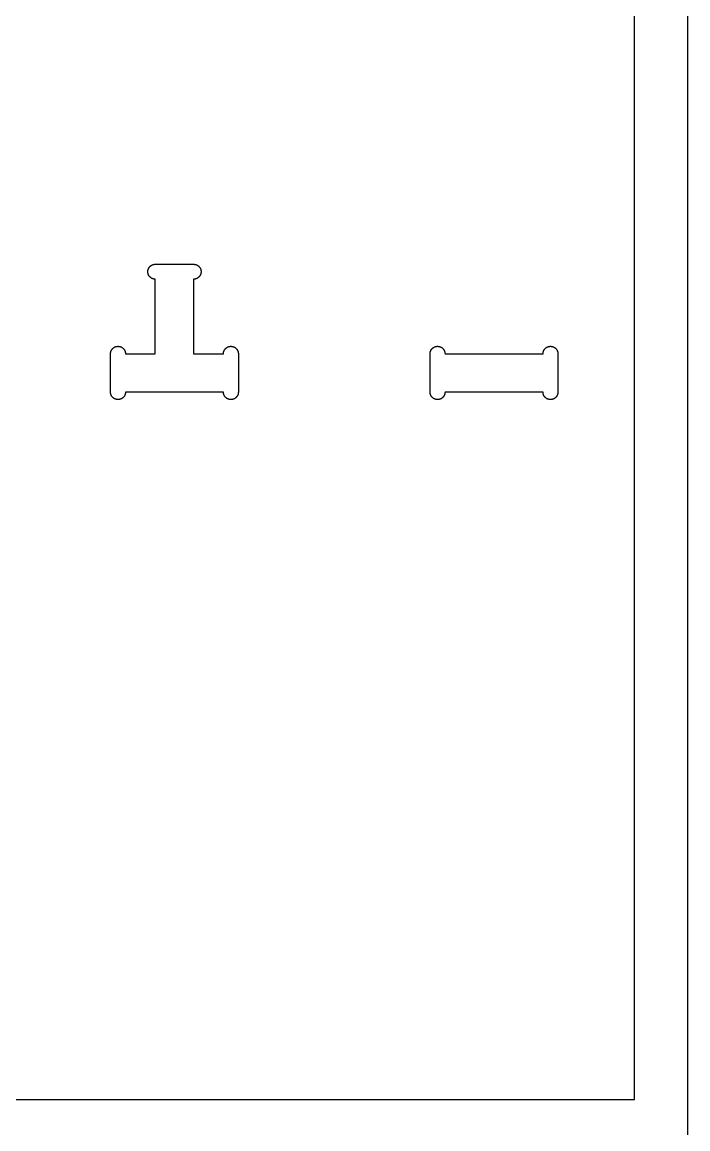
# Model space of a CAD drawing. Header units: millimetres. Extents: x 1594 to 2814, y -1671 to 729.
# Drawn here: x 2501 to 2814, y -310 to 210 of the extents above; entities that cross this region are included whole.
import ezdxf

# ---------------------------------------------------------------- set-up
doc = ezdxf.new("R2010")
doc.units = ezdxf.units.MM
doc.header["$MEASUREMENT"] = 0
for name, color, linetype, true_color in [('CutIn', 96, 'Continuous', 0x007f00), ('CutOut', 4, 'Continuous', 0x00ffff), ('frame', 18, 'Continuous', 0x000000)]:
    doc.layers.add(name, color=color, linetype=linetype, true_color=true_color)

msp = doc.modelspace()

# ---------------------------------------------------------------- linework, layer by layer
at = {"layer": 'CutIn'}
for p, q in [((2560.27, 93.45), (2560.3, 93.57)), ((2560.3, 93.57), (2560.33, 93.69)), ((2560.33, 93.69), (2560.37, 93.8)), ((2560.37, 93.8), (2560.41, 93.91)), ((2560.41, 93.91), (2560.45, 94.03)), ((2560.45, 94.03), (2560.5, 94.14)), ((2560.5, 94.14), (2560.55, 94.25)), ((2560.55, 94.25), (2560.61, 94.35)), ((2560.61, 94.35), (2560.67, 94.46)), ((2560.67, 94.46), (2560.73, 94.56)), ((2560.73, 94.56), (2560.8, 94.66)), ((2560.8, 94.66), (2560.87, 94.76)), ((2560.87, 94.76), (2560.94, 94.86)), ((2560.94, 94.86), (2561.02, 94.95)), ((2561.02, 94.95), (2561.1, 95.04)), ((2561.1, 95.04), (2561.18, 95.13)), ((2561.18, 95.13), (2561.27, 95.21)), ((2561.27, 95.21), (2561.36, 95.29)), ((2561.36, 95.29), (2561.45, 95.37)), ((2561.45, 95.37), (2561.54, 95.45)), ((2561.54, 95.45), (2561.64, 95.52)), ((2561.64, 95.52), (2561.74, 95.59)), ((2561.74, 95.59), (2561.84, 95.65)), ((2561.84, 95.65), (2561.95, 95.71)), ((2561.95, 95.71), (2562.05, 95.77)), ((2562.05, 95.77), (2562.16, 95.83)), ((2562.16, 95.83), (2562.27, 95.88)), ((2562.27, 95.88), (2562.38, 95.92)), ((2562.38, 95.92), (2562.49, 95.97)), ((2562.49, 95.97), (2562.61, 96.01)), ((2562.61, 96.01), (2562.72, 96.04)), ((2562.72, 96.04), (2562.84, 96.07)), ((2562.84, 96.07), (2562.96, 96.1)), ((2562.96, 96.1), (2563.08, 96.12)), ((2563.08, 96.12), (2563.2, 96.14)), ((2563.2, 96.14), (2563.32, 96.15)), ((2563.32, 96.15), (2563.44, 96.16)), ((2563.44, 96.16), (2563.56, 96.17)), ((2563.56, 96.17), (2563.68, 96.17)), ((2563.68, 96.17), (2581.68, 96.17)), ((2581.68, 96.17), (2581.8, 96.17)), ((2581.8, 96.17), (2581.92, 96.16)), ((2581.92, 96.16), (2582.04, 96.15)), ((2582.04, 96.15), (2582.16, 96.14)), ((2582.16, 96.14), (2582.28, 96.12)), ((2582.28, 96.12), (2582.4, 96.1)), ((2582.4, 96.1), (2582.52, 96.07)), ((2582.52, 96.07), (2582.63, 96.04)), ((2582.63, 96.04), (2582.75, 96.01)), ((2582.75, 96.01), (2582.86, 95.97)), ((2582.86, 95.97), (2582.98, 95.92)), ((2582.98, 95.92), (2583.09, 95.88)), ((2583.09, 95.88), (2583.2, 95.83)), ((2583.2, 95.83), (2583.31, 95.77)), ((2583.31, 95.77), (2583.41, 95.71)), ((2583.41, 95.71), (2583.52, 95.65)), ((2583.52, 95.65), (2583.62, 95.59)), ((2583.62, 95.59), (2583.72, 95.52)), ((2583.72, 95.52), (2583.81, 95.45)), ((2583.81, 95.45), (2583.91, 95.37)), ((2583.91, 95.37), (2584, 95.29)), ((2584, 95.29), (2584.09, 95.21)), ((2584.09, 95.21), (2584.18, 95.13)), ((2584.18, 95.13), (2584.26, 95.04)), ((2584.26, 95.04), (2584.34, 94.95)), ((2584.34, 94.95), (2584.42, 94.86)), ((2584.42, 94.86), (2584.49, 94.76)), ((2584.49, 94.76), (2584.56, 94.66)), ((2584.56, 94.66), (2584.63, 94.56)), ((2584.63, 94.56), (2584.69, 94.46)), ((2584.69, 94.46), (2584.75, 94.35)), ((2584.75, 94.35), (2584.81, 94.25)), ((2584.81, 94.25), (2584.86, 94.14)), ((2584.86, 94.14), (2584.91, 94.03)), ((2584.91, 94.03), (2584.95, 93.91)), ((2584.95, 93.91), (2584.99, 93.8)), ((2584.99, 93.8), (2585.03, 93.69)), ((2585.03, 93.69), (2585.06, 93.57)), ((2585.06, 93.57), (2585.09, 93.45)), ((2560.18, 92.85), (2560.19, 92.97)), ((2560.18, 92.73), (2560.18, 92.85)), ((2560.18, 92.61), (2560.18, 92.73)), ((2560.18, 92.49), (2560.18, 92.61)), ((2560.19, 92.37), (2560.18, 92.49)), ((2560.19, 92.97), (2560.2, 93.09)), ((2560.2, 92.25), (2560.19, 92.37)), ((2560.2, 93.09), (2560.22, 93.21)), ((2560.22, 92.13), (2560.2, 92.25)), ((2560.22, 93.21), (2560.24, 93.33)), ((2560.24, 92.01), (2560.22, 92.13)), ((2560.24, 93.33), (2560.27, 93.45)), ((2560.27, 91.89), (2560.24, 92.01)), ((2560.3, 91.78), (2560.27, 91.89)), ((2560.33, 91.66), (2560.3, 91.78)), ((2560.37, 91.55), (2560.33, 91.66)), ((2560.41, 91.43), (2560.37, 91.55)), ((2560.45, 91.32), (2560.41, 91.43)), ((2560.5, 91.21), (2560.45, 91.32)), ((2560.55, 91.1), (2560.5, 91.21)), ((2560.61, 90.99), (2560.55, 91.1)), ((2560.67, 90.89), (2560.61, 90.99)), ((2560.73, 90.79), (2560.67, 90.89)), ((2560.8, 90.68), (2560.73, 90.79)), ((2560.87, 90.59), (2560.8, 90.68)), ((2560.94, 90.49), (2560.87, 90.59)), ((2561.02, 90.4), (2560.94, 90.49)), ((2561.1, 90.31), (2561.02, 90.4)), ((2561.18, 90.22), (2561.1, 90.31)), ((2561.27, 90.13), (2561.18, 90.22)), ((2561.36, 90.05), (2561.27, 90.13)), ((2561.45, 89.97), (2561.36, 90.05)), ((2561.54, 89.9), (2561.45, 89.97)), ((2561.64, 89.83), (2561.54, 89.9)), ((2561.74, 89.76), (2561.64, 89.83)), ((2561.84, 89.69), (2561.74, 89.76)), ((2561.95, 89.63), (2561.84, 89.69)), ((2562.05, 89.57), (2561.95, 89.63)), ((2562.16, 89.52), (2562.05, 89.57)), ((2562.27, 89.47), (2562.16, 89.52)), ((2562.38, 89.42), (2562.27, 89.47)), ((2562.49, 89.38), (2562.38, 89.42)), ((2562.61, 89.34), (2562.49, 89.38)), ((2562.72, 89.31), (2562.61, 89.34)), ((2562.84, 89.27), (2562.72, 89.31)), ((2562.96, 89.25), (2562.84, 89.27)), ((2563.08, 89.22), (2562.96, 89.25)), ((2563.2, 89.21), (2563.08, 89.22)), ((2563.32, 89.19), (2563.2, 89.21)), ((2563.44, 89.18), (2563.32, 89.19)), ((2563.56, 89.18), (2563.44, 89.18)), ((2563.68, 89.17), (2563.56, 89.18)), ((2563.68, 54.17), (2563.68, 89.17)), ((2581.8, 89.18), (2581.68, 89.17)), ((2581.68, 89.17), (2581.68, 54.17)), ((2581.92, 89.18), (2581.8, 89.18)), ((2582.04, 89.19), (2581.92, 89.18)), ((2582.16, 89.21), (2582.04, 89.19)), ((2582.28, 89.22), (2582.16, 89.21)), ((2582.4, 89.25), (2582.28, 89.22)), ((2582.52, 89.27), (2582.4, 89.25)), ((2582.63, 89.31), (2582.52, 89.27)), ((2582.75, 89.34), (2582.63, 89.31)), ((2582.86, 89.38), (2582.75, 89.34)), ((2582.98, 89.42), (2582.86, 89.38)), ((2583.09, 89.47), (2582.98, 89.42)), ((2583.2, 89.52), (2583.09, 89.47)), ((2583.31, 89.57), (2583.2, 89.52)), ((2583.41, 89.63), (2583.31, 89.57)), ((2583.52, 89.69), (2583.41, 89.63)), ((2583.62, 89.76), (2583.52, 89.69)), ((2583.72, 89.83), (2583.62, 89.76)), ((2583.81, 89.9), (2583.72, 89.83)), ((2583.91, 89.97), (2583.81, 89.9)), ((2584, 90.05), (2583.91, 89.97)), ((2584.09, 90.13), (2584, 90.05)), ((2584.18, 90.22), (2584.09, 90.13)), ((2584.26, 90.31), (2584.18, 90.22)), ((2584.34, 90.4), (2584.26, 90.31)), ((2584.42, 90.49), (2584.34, 90.4)), ((2584.49, 90.59), (2584.42, 90.49)), ((2584.56, 90.68), (2584.49, 90.59)), ((2584.63, 90.79), (2584.56, 90.68)), ((2584.69, 90.89), (2584.63, 90.79)), ((2584.75, 90.99), (2584.69, 90.89)), ((2584.81, 91.1), (2584.75, 90.99)), ((2584.86, 91.21), (2584.81, 91.1)), ((2584.91, 91.32), (2584.86, 91.21)), ((2584.95, 91.43), (2584.91, 91.32)), ((2584.99, 91.55), (2584.95, 91.43)), ((2585.03, 91.66), (2584.99, 91.55)), ((2585.06, 91.78), (2585.03, 91.66)), ((2585.09, 91.89), (2585.06, 91.78)), ((2585.09, 93.45), (2585.12, 93.33)), ((2585.12, 92.01), (2585.09, 91.89)), ((2585.12, 93.33), (2585.14, 93.21)), ((2585.14, 92.13), (2585.12, 92.01)), ((2585.14, 93.21), (2585.15, 93.09)), ((2585.15, 92.25), (2585.14, 92.13)), ((2585.15, 93.09), (2585.17, 92.97)), ((2585.17, 92.37), (2585.15, 92.25)), ((2585.17, 92.97), (2585.17, 92.85)), ((2585.17, 92.85), (2585.18, 92.73)), ((2585.18, 92.61), (2585.17, 92.49)), ((2585.17, 92.49), (2585.17, 92.37)), ((2585.18, 92.73), (2585.18, 92.61)), ((2544.29, 57.12), (2544.39, 57.18)), ((2544.39, 57.18), (2544.5, 57.24)), ((2544.5, 57.24), (2544.61, 57.3)), ((2544.61, 57.3), (2544.72, 57.35)), ((2544.72, 57.35), (2544.83, 57.4)), ((2544.83, 57.4), (2544.94, 57.45)), ((2544.94, 57.45), (2545.05, 57.49)), ((2545.05, 57.49), (2545.17, 57.52)), ((2545.17, 57.52), (2545.28, 57.56)), ((2545.28, 57.56), (2545.4, 57.59)), ((2545.4, 57.59), (2545.52, 57.61)), ((2545.52, 57.61), (2545.64, 57.63)), ((2545.64, 57.63), (2545.76, 57.65)), ((2545.76, 57.65), (2545.88, 57.66)), ((2545.88, 57.66), (2546, 57.67)), ((2546, 57.67), (2546.12, 57.67)), ((2546.12, 57.67), (2546.24, 57.67)), ((2546.24, 57.67), (2546.36, 57.67)), ((2546.36, 57.67), (2546.48, 57.66)), ((2546.48, 57.66), (2546.6, 57.65)), ((2546.6, 57.65), (2546.72, 57.63)), ((2546.72, 57.63), (2546.84, 57.61)), ((2546.84, 57.61), (2546.96, 57.59)), ((2546.96, 57.59), (2547.08, 57.56)), ((2547.08, 57.56), (2547.19, 57.52)), ((2547.19, 57.52), (2547.31, 57.49)), ((2547.31, 57.49), (2547.42, 57.45)), ((2547.42, 57.45), (2547.53, 57.4)), ((2547.53, 57.4), (2547.64, 57.35)), ((2547.64, 57.35), (2547.75, 57.3)), ((2547.75, 57.3), (2547.86, 57.24)), ((2547.86, 57.24), (2547.96, 57.18)), ((2547.96, 57.18), (2548.07, 57.12)), ((2597.29, 57.12), (2597.39, 57.18)), ((2597.39, 57.18), (2597.5, 57.24)), ((2597.5, 57.24), (2597.61, 57.3)), ((2597.61, 57.3), (2597.72, 57.35)), ((2597.72, 57.35), (2597.83, 57.4)), ((2597.83, 57.4), (2597.94, 57.45)), ((2597.94, 57.45), (2598.05, 57.49)), ((2598.05, 57.49), (2598.17, 57.52)), ((2598.17, 57.52), (2598.28, 57.56)), ((2598.28, 57.56), (2598.4, 57.59)), ((2598.4, 57.59), (2598.52, 57.61)), ((2598.52, 57.61), (2598.64, 57.63)), ((2598.64, 57.63), (2598.76, 57.65)), ((2598.76, 57.65), (2598.88, 57.66)), ((2598.88, 57.66), (2599, 57.67)), ((2599, 57.67), (2599.12, 57.67)), ((2599.12, 57.67), (2599.24, 57.67)), ((2599.24, 57.67), (2599.36, 57.67)), ((2599.36, 57.67), (2599.48, 57.66)), ((2599.48, 57.66), (2599.6, 57.65)), ((2599.6, 57.65), (2599.72, 57.63)), ((2599.72, 57.63), (2599.84, 57.61)), ((2599.84, 57.61), (2599.96, 57.59)), ((2599.96, 57.59), (2600.08, 57.56)), ((2600.08, 57.56), (2600.19, 57.52)), ((2600.19, 57.52), (2600.31, 57.49)), ((2600.31, 57.49), (2600.42, 57.45)), ((2600.42, 57.45), (2600.53, 57.4)), ((2600.53, 57.4), (2600.64, 57.35)), ((2600.64, 57.35), (2600.75, 57.3)), ((2600.75, 57.3), (2600.86, 57.24)), ((2600.86, 57.24), (2600.96, 57.18)), ((2600.96, 57.18), (2601.07, 57.12)), ((2694.29, 57.12), (2694.39, 57.18)), ((2694.39, 57.18), (2694.5, 57.24)), ((2694.5, 57.24), (2694.61, 57.3)), ((2694.61, 57.3), (2694.72, 57.35)), ((2694.72, 57.35), (2694.83, 57.4)), ((2694.83, 57.4), (2694.94, 57.45)), ((2694.94, 57.45), (2695.05, 57.49)), ((2695.05, 57.49), (2695.17, 57.52)), ((2695.17, 57.52), (2695.28, 57.56)), ((2695.28, 57.56), (2695.4, 57.59)), ((2695.4, 57.59), (2695.52, 57.61)), ((2695.52, 57.61), (2695.64, 57.63)), ((2695.64, 57.63), (2695.76, 57.65)), ((2695.76, 57.65), (2695.88, 57.66)), ((2695.88, 57.66), (2696, 57.67)), ((2696, 57.67), (2696.12, 57.67)), ((2696.12, 57.67), (2696.24, 57.67)), ((2696.24, 57.67), (2696.36, 57.67)), ((2696.36, 57.67), (2696.48, 57.66)), ((2696.48, 57.66), (2696.6, 57.65)), ((2696.6, 57.65), (2696.72, 57.63)), ((2696.72, 57.63), (2696.84, 57.61)), ((2696.84, 57.61), (2696.96, 57.59)), ((2696.96, 57.59), (2697.08, 57.56)), ((2697.08, 57.56), (2697.19, 57.52)), ((2697.19, 57.52), (2697.31, 57.49)), ((2697.31, 57.49), (2697.42, 57.45)), ((2697.42, 57.45), (2697.53, 57.4)), ((2697.53, 57.4), (2697.64, 57.35)), ((2697.64, 57.35), (2697.75, 57.3)), ((2697.75, 57.3), (2697.86, 57.24)), ((2697.86, 57.24), (2697.96, 57.18)), ((2697.96, 57.18), (2698.07, 57.12)), ((2747.29, 57.12), (2747.39, 57.18)), ((2747.39, 57.18), (2747.5, 57.24)), ((2747.5, 57.24), (2747.61, 57.3)), ((2747.61, 57.3), (2747.72, 57.35)), ((2747.72, 57.35), (2747.83, 57.4)), ((2747.83, 57.4), (2747.94, 57.45)), ((2747.94, 57.45), (2748.05, 57.49)), ((2748.05, 57.49), (2748.17, 57.52)), ((2748.17, 57.52), (2748.28, 57.56)), ((2748.28, 57.56), (2748.4, 57.59)), ((2748.4, 57.59), (2748.52, 57.61)), ((2748.52, 57.61), (2748.64, 57.63)), ((2748.64, 57.63), (2748.76, 57.65)), ((2748.76, 57.65), (2748.88, 57.66)), ((2748.88, 57.66), (2749, 57.67)), ((2749, 57.67), (2749.12, 57.67)), ((2749.12, 57.67), (2749.24, 57.67)), ((2749.24, 57.67), (2749.36, 57.67)), ((2749.36, 57.67), (2749.48, 57.66)), ((2749.48, 57.66), (2749.6, 57.65)), ((2749.6, 57.65), (2749.72, 57.63)), ((2749.72, 57.63), (2749.84, 57.61)), ((2749.84, 57.61), (2749.96, 57.59)), ((2749.96, 57.59), (2750.08, 57.56)), ((2750.08, 57.56), (2750.19, 57.52)), ((2750.19, 57.52), (2750.31, 57.49)), ((2750.31, 57.49), (2750.42, 57.45)), ((2750.42, 57.45), (2750.53, 57.4)), ((2750.53, 57.4), (2750.64, 57.35)), ((2750.64, 57.35), (2750.75, 57.3)), ((2750.75, 57.3), (2750.86, 57.24)), ((2750.86, 57.24), (2750.96, 57.18)), ((2750.96, 57.18), (2751.07, 57.12)), ((2542.68, 54.29), (2542.69, 54.41)), ((2542.68, 54.17), (2542.68, 54.29)), ((2542.68, 36.17), (2542.68, 54.17)), ((2542.69, 54.41), (2542.7, 54.53)), ((2542.7, 54.53), (2542.71, 54.65)), ((2542.71, 54.65), (2542.73, 54.77)), ((2542.73, 54.77), (2542.75, 54.89)), ((2542.75, 54.89), (2542.78, 55.01)), ((2542.78, 55.01), (2542.81, 55.13)), ((2542.81, 55.13), (2542.85, 55.24)), ((2542.85, 55.24), (2542.89, 55.36)), ((2542.89, 55.36), (2542.93, 55.47)), ((2542.93, 55.47), (2542.98, 55.58)), ((2542.98, 55.58), (2543.03, 55.69)), ((2543.03, 55.69), (2543.08, 55.8)), ((2543.08, 55.8), (2543.14, 55.91)), ((2543.14, 55.91), (2543.2, 56.01)), ((2543.2, 56.01), (2543.26, 56.11)), ((2543.26, 56.11), (2543.33, 56.21)), ((2543.33, 56.21), (2543.41, 56.31)), ((2543.41, 56.31), (2543.48, 56.4)), ((2543.48, 56.4), (2543.56, 56.49)), ((2543.56, 56.49), (2543.64, 56.58)), ((2543.64, 56.58), (2543.73, 56.67)), ((2543.73, 56.67), (2543.81, 56.75)), ((2543.81, 56.75), (2543.9, 56.83)), ((2543.9, 56.83), (2544, 56.91)), ((2544, 56.91), (2544.09, 56.98)), ((2544.09, 56.98), (2544.19, 57.05)), ((2544.19, 57.05), (2544.29, 57.12)), ((2548.07, 57.12), (2548.17, 57.05)), ((2548.17, 57.05), (2548.27, 56.98)), ((2548.27, 56.98), (2548.36, 56.91)), ((2548.36, 56.91), (2548.45, 56.83)), ((2548.45, 56.83), (2548.55, 56.75)), ((2548.55, 56.75), (2548.63, 56.67)), ((2548.63, 56.67), (2548.72, 56.58)), ((2548.72, 56.58), (2548.8, 56.49)), ((2548.8, 56.49), (2548.88, 56.4)), ((2548.88, 56.4), (2548.95, 56.31)), ((2548.95, 56.31), (2549.02, 56.21)), ((2549.02, 56.21), (2549.09, 56.11)), ((2549.09, 56.11), (2549.16, 56.01)), ((2549.16, 56.01), (2549.22, 55.91)), ((2549.22, 55.91), (2549.28, 55.8)), ((2549.28, 55.8), (2549.33, 55.69)), ((2549.33, 55.69), (2549.38, 55.58)), ((2549.38, 55.58), (2549.43, 55.47)), ((2549.43, 55.47), (2549.47, 55.36)), ((2549.47, 55.36), (2549.51, 55.24)), ((2549.51, 55.24), (2549.55, 55.13)), ((2549.55, 55.13), (2549.58, 55.01)), ((2549.58, 55.01), (2549.6, 54.89)), ((2549.6, 54.89), (2549.63, 54.77)), ((2549.63, 54.77), (2549.65, 54.65)), ((2549.65, 54.65), (2549.66, 54.53)), ((2549.66, 54.53), (2549.67, 54.41)), ((2549.67, 54.41), (2549.68, 54.29)), ((2549.68, 54.29), (2549.68, 54.17)), ((2549.68, 54.17), (2563.68, 54.17)), ((2581.68, 54.17), (2595.68, 54.17)), ((2595.68, 54.29), (2595.69, 54.41)), ((2595.68, 54.17), (2595.68, 54.29)), ((2595.69, 54.41), (2595.7, 54.53)), ((2595.7, 54.53), (2595.71, 54.65)), ((2595.71, 54.65), (2595.73, 54.77)), ((2595.73, 54.77), (2595.75, 54.89)), ((2595.75, 54.89), (2595.78, 55.01)), ((2595.78, 55.01), (2595.81, 55.13)), ((2595.81, 55.13), (2595.85, 55.24)), ((2595.85, 55.24), (2595.89, 55.36)), ((2595.89, 55.36), (2595.93, 55.47)), ((2595.93, 55.47), (2595.98, 55.58)), ((2595.98, 55.58), (2596.03, 55.69)), ((2596.03, 55.69), (2596.08, 55.8)), ((2596.08, 55.8), (2596.14, 55.91)), ((2596.14, 55.91), (2596.2, 56.01)), ((2596.2, 56.01), (2596.26, 56.11)), ((2596.26, 56.11), (2596.33, 56.21)), ((2596.33, 56.21), (2596.41, 56.31)), ((2596.41, 56.31), (2596.48, 56.4)), ((2596.48, 56.4), (2596.56, 56.49)), ((2596.56, 56.49), (2596.64, 56.58)), ((2596.64, 56.58), (2596.73, 56.67)), ((2596.73, 56.67), (2596.81, 56.75)), ((2596.81, 56.75), (2596.9, 56.83)), ((2596.9, 56.83), (2597, 56.91)), ((2597, 56.91), (2597.09, 56.98)), ((2597.09, 56.98), (2597.19, 57.05)), ((2597.19, 57.05), (2597.29, 57.12)), ((2601.07, 57.12), (2601.17, 57.05)), ((2601.17, 57.05), (2601.27, 56.98)), ((2601.27, 56.98), (2601.36, 56.91)), ((2601.36, 56.91), (2601.45, 56.83)), ((2601.45, 56.83), (2601.55, 56.75)), ((2601.55, 56.75), (2601.63, 56.67)), ((2601.63, 56.67), (2601.72, 56.58)), ((2601.72, 56.58), (2601.8, 56.49)), ((2601.8, 56.49), (2601.88, 56.4)), ((2601.88, 56.4), (2601.95, 56.31)), ((2601.95, 56.31), (2602.02, 56.21)), ((2602.02, 56.21), (2602.09, 56.11)), ((2602.09, 56.11), (2602.16, 56.01)), ((2602.16, 56.01), (2602.22, 55.91)), ((2602.22, 55.91), (2602.28, 55.8)), ((2602.28, 55.8), (2602.33, 55.69)), ((2602.33, 55.69), (2602.38, 55.58)), ((2602.38, 55.58), (2602.43, 55.47)), ((2602.43, 55.47), (2602.47, 55.36)), ((2602.47, 55.36), (2602.51, 55.24)), ((2602.51, 55.24), (2602.55, 55.13)), ((2602.55, 55.13), (2602.58, 55.01)), ((2602.58, 55.01), (2602.6, 54.89)), ((2602.6, 54.89), (2602.63, 54.77)), ((2602.63, 54.77), (2602.65, 54.65)), ((2602.65, 54.65), (2602.66, 54.53)), ((2602.66, 54.53), (2602.67, 54.41)), ((2602.67, 54.41), (2602.68, 54.29)), ((2602.68, 54.29), (2602.68, 54.17)), ((2602.68, 54.17), (2602.68, 36.17)), ((2692.68, 54.29), (2692.69, 54.41)), ((2692.68, 54.17), (2692.68, 54.29)), ((2692.68, 36.17), (2692.68, 54.17)), ((2692.69, 54.41), (2692.7, 54.53)), ((2692.7, 54.53), (2692.71, 54.65)), ((2692.71, 54.65), (2692.73, 54.77)), ((2692.73, 54.77), (2692.75, 54.89)), ((2692.75, 54.89), (2692.78, 55.01)), ((2692.78, 55.01), (2692.81, 55.13)), ((2692.81, 55.13), (2692.85, 55.24)), ((2692.85, 55.24), (2692.89, 55.36)), ((2692.89, 55.36), (2692.93, 55.47)), ((2692.93, 55.47), (2692.98, 55.58)), ((2692.98, 55.58), (2693.03, 55.69)), ((2693.03, 55.69), (2693.08, 55.8)), ((2693.08, 55.8), (2693.14, 55.91)), ((2693.14, 55.91), (2693.2, 56.01)), ((2693.2, 56.01), (2693.26, 56.11)), ((2693.26, 56.11), (2693.33, 56.21)), ((2693.33, 56.21), (2693.41, 56.31)), ((2693.41, 56.31), (2693.48, 56.4)), ((2693.48, 56.4), (2693.56, 56.49)), ((2693.56, 56.49), (2693.64, 56.58)), ((2693.64, 56.58), (2693.73, 56.67)), ((2693.73, 56.67), (2693.81, 56.75)), ((2693.81, 56.75), (2693.9, 56.83)), ((2693.9, 56.83), (2694, 56.91)), ((2694, 56.91), (2694.09, 56.98)), ((2694.09, 56.98), (2694.19, 57.05)), ((2694.19, 57.05), (2694.29, 57.12)), ((2698.07, 57.12), (2698.17, 57.05)), ((2698.17, 57.05), (2698.27, 56.98)), ((2698.27, 56.98), (2698.36, 56.91)), ((2698.36, 56.91), (2698.45, 56.83)), ((2698.45, 56.83), (2698.55, 56.75)), ((2698.55, 56.75), (2698.63, 56.67)), ((2698.63, 56.67), (2698.72, 56.58)), ((2698.72, 56.58), (2698.8, 56.49)), ((2698.8, 56.49), (2698.88, 56.4)), ((2698.88, 56.4), (2698.95, 56.31)), ((2698.95, 56.31), (2699.02, 56.21)), ((2699.02, 56.21), (2699.09, 56.11)), ((2699.09, 56.11), (2699.16, 56.01)), ((2699.16, 56.01), (2699.22, 55.91)), ((2699.22, 55.91), (2699.28, 55.8)), ((2699.28, 55.8), (2699.33, 55.69)), ((2699.33, 55.69), (2699.38, 55.58)), ((2699.38, 55.58), (2699.43, 55.47)), ((2699.43, 55.47), (2699.47, 55.36)), ((2699.47, 55.36), (2699.51, 55.24)), ((2699.51, 55.24), (2699.55, 55.13)), ((2699.55, 55.13), (2699.58, 55.01)), ((2699.58, 55.01), (2699.6, 54.89)), ((2699.6, 54.89), (2699.63, 54.77)), ((2699.63, 54.77), (2699.65, 54.65)), ((2699.65, 54.65), (2699.66, 54.53)), ((2699.66, 54.53), (2699.67, 54.41)), ((2699.67, 54.41), (2699.68, 54.29)), ((2699.68, 54.29), (2699.68, 54.17)), ((2699.68, 54.17), (2745.68, 54.17)), ((2745.68, 54.29), (2745.69, 54.41)), ((2745.68, 54.17), (2745.68, 54.29)), ((2745.69, 54.41), (2745.7, 54.53)), ((2745.7, 54.53), (2745.71, 54.65)), ((2745.71, 54.65), (2745.73, 54.77)), ((2745.73, 54.77), (2745.75, 54.89)), ((2745.75, 54.89), (2745.78, 55.01)), ((2745.78, 55.01), (2745.81, 55.13)), ((2745.81, 55.13), (2745.85, 55.24)), ((2745.85, 55.24), (2745.89, 55.36)), ((2745.89, 55.36), (2745.93, 55.47)), ((2745.93, 55.47), (2745.98, 55.58)), ((2745.98, 55.58), (2746.03, 55.69)), ((2746.03, 55.69), (2746.08, 55.8)), ((2746.08, 55.8), (2746.14, 55.91)), ((2746.14, 55.91), (2746.2, 56.01)), ((2746.2, 56.01), (2746.26, 56.11)), ((2746.26, 56.11), (2746.33, 56.21)), ((2746.33, 56.21), (2746.41, 56.31)), ((2746.41, 56.31), (2746.48, 56.4)), ((2746.48, 56.4), (2746.56, 56.49)), ((2746.56, 56.49), (2746.64, 56.58)), ((2746.64, 56.58), (2746.73, 56.67)), ((2746.73, 56.67), (2746.81, 56.75)), ((2746.81, 56.75), (2746.9, 56.83)), ((2746.9, 56.83), (2747, 56.91)), ((2747, 56.91), (2747.09, 56.98)), ((2747.09, 56.98), (2747.19, 57.05)), ((2747.19, 57.05), (2747.29, 57.12)), ((2751.07, 57.12), (2751.17, 57.05)), ((2751.17, 57.05), (2751.27, 56.98)), ((2751.27, 56.98), (2751.36, 56.91)), ((2751.36, 56.91), (2751.45, 56.83)), ((2751.45, 56.83), (2751.55, 56.75)), ((2751.55, 56.75), (2751.63, 56.67)), ((2751.63, 56.67), (2751.72, 56.58)), ((2751.72, 56.58), (2751.8, 56.49)), ((2751.8, 56.49), (2751.88, 56.4)), ((2751.88, 56.4), (2751.95, 56.31)), ((2751.95, 56.31), (2752.02, 56.21)), ((2752.02, 56.21), (2752.09, 56.11)), ((2752.09, 56.11), (2752.16, 56.01)), ((2752.16, 56.01), (2752.22, 55.91)), ((2752.22, 55.91), (2752.28, 55.8)), ((2752.28, 55.8), (2752.33, 55.69)), ((2752.33, 55.69), (2752.38, 55.58)), ((2752.38, 55.58), (2752.43, 55.47)), ((2752.43, 55.47), (2752.47, 55.36)), ((2752.47, 55.36), (2752.51, 55.24)), ((2752.51, 55.24), (2752.55, 55.13)), ((2752.55, 55.13), (2752.58, 55.01)), ((2752.58, 55.01), (2752.6, 54.89)), ((2752.6, 54.89), (2752.63, 54.77)), ((2752.63, 54.77), (2752.65, 54.65)), ((2752.65, 54.65), (2752.66, 54.53)), ((2752.66, 54.53), (2752.67, 54.41)), ((2752.67, 54.41), (2752.68, 54.29)), ((2752.68, 54.29), (2752.68, 54.17)), ((2752.68, 54.17), (2752.68, 36.17)), ((2542.68, 36.05), (2542.68, 36.17)), ((2542.69, 35.93), (2542.68, 36.05)), ((2542.7, 35.81), (2542.69, 35.93)), ((2542.71, 35.69), (2542.7, 35.81)), ((2542.73, 35.57), (2542.71, 35.69)), ((2542.75, 35.45), (2542.73, 35.57)), ((2542.78, 35.34), (2542.75, 35.45)), ((2542.81, 35.22), (2542.78, 35.34)), ((2542.85, 35.1), (2542.81, 35.22)), ((2542.89, 34.99), (2542.85, 35.1)), ((2542.93, 34.88), (2542.89, 34.99)), ((2542.98, 34.76), (2542.93, 34.88)), ((2543.03, 34.65), (2542.98, 34.76)), ((2543.08, 34.55), (2543.03, 34.65)), ((2543.14, 34.44), (2543.08, 34.55)), ((2543.2, 34.34), (2543.14, 34.44)), ((2543.26, 34.23), (2543.2, 34.34)), ((2543.33, 34.14), (2543.26, 34.23)), ((2543.41, 34.04), (2543.33, 34.14)), ((2543.48, 33.94), (2543.41, 34.04)), ((2543.56, 33.85), (2543.48, 33.94)), ((2543.64, 33.76), (2543.56, 33.85)), ((2543.73, 33.68), (2543.64, 33.76)), ((2543.81, 33.59), (2543.73, 33.68)), ((2543.9, 33.51), (2543.81, 33.59)), ((2544, 33.44), (2543.9, 33.51)), ((2544.09, 33.36), (2544, 33.44)), ((2544.19, 33.29), (2544.09, 33.36)), ((2544.29, 33.23), (2544.19, 33.29)), ((2544.39, 33.16), (2544.29, 33.23)), ((2544.5, 33.1), (2544.39, 33.16)), ((2544.61, 33.05), (2544.5, 33.1)), ((2544.72, 32.99), (2544.61, 33.05)), ((2544.83, 32.95), (2544.72, 32.99)), ((2544.94, 32.9), (2544.83, 32.95)), ((2545.05, 32.86), (2544.94, 32.9)), ((2545.17, 32.82), (2545.05, 32.86)), ((2545.28, 32.79), (2545.17, 32.82)), ((2545.4, 32.76), (2545.28, 32.79)), ((2545.52, 32.74), (2545.4, 32.76)), ((2545.64, 32.72), (2545.52, 32.74)), ((2545.76, 32.7), (2545.64, 32.72)), ((2545.88, 32.69), (2545.76, 32.7)), ((2546, 32.68), (2545.88, 32.69)), ((2546.12, 32.67), (2546, 32.68)), ((2546.24, 32.67), (2546.12, 32.67)), ((2546.36, 32.68), (2546.24, 32.67)), ((2546.48, 32.69), (2546.36, 32.68)), ((2546.6, 32.7), (2546.48, 32.69)), ((2546.72, 32.72), (2546.6, 32.7)), ((2546.84, 32.74), (2546.72, 32.72)), ((2546.96, 32.76), (2546.84, 32.74)), ((2547.08, 32.79), (2546.96, 32.76)), ((2547.19, 32.82), (2547.08, 32.79)), ((2547.31, 32.86), (2547.19, 32.82)), ((2547.42, 32.9), (2547.31, 32.86)), ((2547.53, 32.95), (2547.42, 32.9)), ((2547.64, 32.99), (2547.53, 32.95)), ((2547.75, 33.05), (2547.64, 32.99)), ((2547.86, 33.1), (2547.75, 33.05)), ((2547.96, 33.16), (2547.86, 33.1)), ((2548.07, 33.23), (2547.96, 33.16)), ((2548.17, 33.29), (2548.07, 33.23)), ((2548.27, 33.36), (2548.17, 33.29)), ((2548.36, 33.44), (2548.27, 33.36)), ((2548.45, 33.51), (2548.36, 33.44)), ((2548.55, 33.59), (2548.45, 33.51)), ((2548.63, 33.68), (2548.55, 33.59)), ((2548.72, 33.76), (2548.63, 33.68)), ((2548.8, 33.85), (2548.72, 33.76)), ((2548.88, 33.94), (2548.8, 33.85)), ((2548.95, 34.04), (2548.88, 33.94)), ((2549.02, 34.14), (2548.95, 34.04)), ((2549.09, 34.23), (2549.02, 34.14)), ((2549.16, 34.34), (2549.09, 34.23)), ((2549.22, 34.44), (2549.16, 34.34)), ((2549.28, 34.55), (2549.22, 34.44)), ((2549.33, 34.65), (2549.28, 34.55)), ((2549.38, 34.76), (2549.33, 34.65)), ((2549.43, 34.88), (2549.38, 34.76)), ((2549.47, 34.99), (2549.43, 34.88)), ((2549.51, 35.1), (2549.47, 34.99)), ((2549.55, 35.22), (2549.51, 35.1)), ((2549.58, 35.34), (2549.55, 35.22)), ((2549.6, 35.45), (2549.58, 35.34)), ((2549.63, 35.57), (2549.6, 35.45)), ((2549.65, 35.69), (2549.63, 35.57)), ((2549.66, 35.81), (2549.65, 35.69)), ((2549.67, 35.93), (2549.66, 35.81)), ((2549.68, 36.05), (2549.67, 35.93)), ((2595.68, 36.17), (2549.68, 36.17)), ((2549.68, 36.17), (2549.68, 36.05)), ((2595.68, 36.05), (2595.68, 36.17)), ((2595.69, 35.93), (2595.68, 36.05)), ((2595.7, 35.81), (2595.69, 35.93)), ((2595.71, 35.69), (2595.7, 35.81)), ((2595.73, 35.57), (2595.71, 35.69)), ((2595.75, 35.45), (2595.73, 35.57)), ((2595.78, 35.34), (2595.75, 35.45)), ((2595.81, 35.22), (2595.78, 35.34)), ((2595.85, 35.1), (2595.81, 35.22)), ((2595.89, 34.99), (2595.85, 35.1)), ((2595.93, 34.88), (2595.89, 34.99)), ((2595.98, 34.76), (2595.93, 34.88)), ((2596.03, 34.65), (2595.98, 34.76)), ((2596.08, 34.55), (2596.03, 34.65)), ((2596.14, 34.44), (2596.08, 34.55)), ((2596.2, 34.34), (2596.14, 34.44)), ((2596.26, 34.23), (2596.2, 34.34)), ((2596.33, 34.14), (2596.26, 34.23)), ((2596.41, 34.04), (2596.33, 34.14)), ((2596.48, 33.94), (2596.41, 34.04)), ((2596.56, 33.85), (2596.48, 33.94)), ((2596.64, 33.76), (2596.56, 33.85)), ((2596.73, 33.68), (2596.64, 33.76)), ((2596.81, 33.59), (2596.73, 33.68)), ((2596.9, 33.51), (2596.81, 33.59)), ((2597, 33.44), (2596.9, 33.51)), ((2597.09, 33.36), (2597, 33.44)), ((2597.19, 33.29), (2597.09, 33.36)), ((2597.29, 33.23), (2597.19, 33.29)), ((2597.39, 33.16), (2597.29, 33.23)), ((2597.5, 33.1), (2597.39, 33.16)), ((2597.61, 33.05), (2597.5, 33.1)), ((2597.72, 32.99), (2597.61, 33.05)), ((2597.83, 32.95), (2597.72, 32.99)), ((2597.94, 32.9), (2597.83, 32.95)), ((2598.05, 32.86), (2597.94, 32.9)), ((2598.17, 32.82), (2598.05, 32.86)), ((2598.28, 32.79), (2598.17, 32.82)), ((2598.4, 32.76), (2598.28, 32.79)), ((2598.52, 32.74), (2598.4, 32.76)), ((2598.64, 32.72), (2598.52, 32.74)), ((2598.76, 32.7), (2598.64, 32.72)), ((2598.88, 32.69), (2598.76, 32.7)), ((2599, 32.68), (2598.88, 32.69)), ((2599.12, 32.67), (2599, 32.68)), ((2599.24, 32.67), (2599.12, 32.67)), ((2599.36, 32.68), (2599.24, 32.67)), ((2599.48, 32.69), (2599.36, 32.68)), ((2599.6, 32.7), (2599.48, 32.69)), ((2599.72, 32.72), (2599.6, 32.7)), ((2599.84, 32.74), (2599.72, 32.72)), ((2599.96, 32.76), (2599.84, 32.74)), ((2600.08, 32.79), (2599.96, 32.76)), ((2600.19, 32.82), (2600.08, 32.79)), ((2600.31, 32.86), (2600.19, 32.82)), ((2600.42, 32.9), (2600.31, 32.86)), ((2600.53, 32.95), (2600.42, 32.9)), ((2600.64, 32.99), (2600.53, 32.95)), ((2600.75, 33.05), (2600.64, 32.99)), ((2600.86, 33.1), (2600.75, 33.05)), ((2600.96, 33.16), (2600.86, 33.1)), ((2601.07, 33.23), (2600.96, 33.16)), ((2601.17, 33.29), (2601.07, 33.23)), ((2601.27, 33.36), (2601.17, 33.29)), ((2601.36, 33.44), (2601.27, 33.36)), ((2601.45, 33.51), (2601.36, 33.44)), ((2601.55, 33.59), (2601.45, 33.51)), ((2601.63, 33.68), (2601.55, 33.59)), ((2601.72, 33.76), (2601.63, 33.68)), ((2601.8, 33.85), (2601.72, 33.76)), ((2601.88, 33.94), (2601.8, 33.85)), ((2601.95, 34.04), (2601.88, 33.94)), ((2602.02, 34.14), (2601.95, 34.04)), ((2602.09, 34.23), (2602.02, 34.14)), ((2602.16, 34.34), (2602.09, 34.23)), ((2602.22, 34.44), (2602.16, 34.34)), ((2602.28, 34.55), (2602.22, 34.44)), ((2602.33, 34.65), (2602.28, 34.55)), ((2602.38, 34.76), (2602.33, 34.65)), ((2602.43, 34.88), (2602.38, 34.76)), ((2602.47, 34.99), (2602.43, 34.88)), ((2602.51, 35.1), (2602.47, 34.99)), ((2602.55, 35.22), (2602.51, 35.1)), ((2602.58, 35.34), (2602.55, 35.22)), ((2602.6, 35.45), (2602.58, 35.34)), ((2602.63, 35.57), (2602.6, 35.45)), ((2602.65, 35.69), (2602.63, 35.57)), ((2602.66, 35.81), (2602.65, 35.69)), ((2602.67, 35.93), (2602.66, 35.81)), ((2602.68, 36.05), (2602.67, 35.93)), ((2602.68, 36.17), (2602.68, 36.05)), ((2692.68, 36.05), (2692.68, 36.17)), ((2692.69, 35.93), (2692.68, 36.05)), ((2692.7, 35.81), (2692.69, 35.93)), ((2692.71, 35.69), (2692.7, 35.81)), ((2692.73, 35.57), (2692.71, 35.69)), ((2692.75, 35.45), (2692.73, 35.57)), ((2692.78, 35.34), (2692.75, 35.45)), ((2692.81, 35.22), (2692.78, 35.34)), ((2692.85, 35.1), (2692.81, 35.22)), ((2692.89, 34.99), (2692.85, 35.1)), ((2692.93, 34.88), (2692.89, 34.99)), ((2692.98, 34.76), (2692.93, 34.88)), ((2693.03, 34.65), (2692.98, 34.76)), ((2693.08, 34.55), (2693.03, 34.65)), ((2693.14, 34.44), (2693.08, 34.55)), ((2693.2, 34.34), (2693.14, 34.44)), ((2693.26, 34.23), (2693.2, 34.34)), ((2693.33, 34.14), (2693.26, 34.23)), ((2693.41, 34.04), (2693.33, 34.14)), ((2693.48, 33.94), (2693.41, 34.04)), ((2693.56, 33.85), (2693.48, 33.94)), ((2693.64, 33.76), (2693.56, 33.85)), ((2693.73, 33.68), (2693.64, 33.76)), ((2693.81, 33.59), (2693.73, 33.68)), ((2693.9, 33.51), (2693.81, 33.59)), ((2694, 33.44), (2693.9, 33.51)), ((2694.09, 33.36), (2694, 33.44)), ((2694.19, 33.29), (2694.09, 33.36)), ((2694.29, 33.23), (2694.19, 33.29)), ((2694.39, 33.16), (2694.29, 33.23)), ((2694.5, 33.1), (2694.39, 33.16)), ((2694.61, 33.05), (2694.5, 33.1)), ((2694.72, 32.99), (2694.61, 33.05)), ((2694.83, 32.95), (2694.72, 32.99)), ((2694.94, 32.9), (2694.83, 32.95)), ((2695.05, 32.86), (2694.94, 32.9)), ((2695.17, 32.82), (2695.05, 32.86)), ((2695.28, 32.79), (2695.17, 32.82)), ((2695.4, 32.76), (2695.28, 32.79)), ((2695.52, 32.74), (2695.4, 32.76)), ((2695.64, 32.72), (2695.52, 32.74)), ((2695.76, 32.7), (2695.64, 32.72)), ((2695.88, 32.69), (2695.76, 32.7)), ((2696, 32.68), (2695.88, 32.69)), ((2696.12, 32.67), (2696, 32.68)), ((2696.24, 32.67), (2696.12, 32.67)), ((2696.36, 32.68), (2696.24, 32.67)), ((2696.48, 32.69), (2696.36, 32.68)), ((2696.6, 32.7), (2696.48, 32.69)), ((2696.72, 32.72), (2696.6, 32.7)), ((2696.84, 32.74), (2696.72, 32.72)), ((2696.96, 32.76), (2696.84, 32.74)), ((2697.08, 32.79), (2696.96, 32.76)), ((2697.19, 32.82), (2697.08, 32.79)), ((2697.31, 32.86), (2697.19, 32.82)), ((2697.42, 32.9), (2697.31, 32.86)), ((2697.53, 32.95), (2697.42, 32.9)), ((2697.64, 32.99), (2697.53, 32.95)), ((2697.75, 33.05), (2697.64, 32.99)), ((2697.86, 33.1), (2697.75, 33.05)), ((2697.96, 33.16), (2697.86, 33.1)), ((2698.07, 33.23), (2697.96, 33.16)), ((2698.17, 33.29), (2698.07, 33.23)), ((2698.27, 33.36), (2698.17, 33.29)), ((2698.36, 33.44), (2698.27, 33.36)), ((2698.45, 33.51), (2698.36, 33.44)), ((2698.55, 33.59), (2698.45, 33.51)), ((2698.63, 33.68), (2698.55, 33.59)), ((2698.72, 33.76), (2698.63, 33.68)), ((2698.8, 33.85), (2698.72, 33.76)), ((2698.88, 33.94), (2698.8, 33.85)), ((2698.95, 34.04), (2698.88, 33.94)), ((2699.02, 34.14), (2698.95, 34.04)), ((2699.09, 34.23), (2699.02, 34.14)), ((2699.16, 34.34), (2699.09, 34.23)), ((2699.22, 34.44), (2699.16, 34.34)), ((2699.28, 34.55), (2699.22, 34.44)), ((2699.33, 34.65), (2699.28, 34.55)), ((2699.38, 34.76), (2699.33, 34.65)), ((2699.43, 34.88), (2699.38, 34.76)), ((2699.47, 34.99), (2699.43, 34.88)), ((2699.51, 35.1), (2699.47, 34.99)), ((2699.55, 35.22), (2699.51, 35.1)), ((2699.58, 35.34), (2699.55, 35.22)), ((2699.6, 35.45), (2699.58, 35.34)), ((2699.63, 35.57), (2699.6, 35.45)), ((2699.65, 35.69), (2699.63, 35.57)), ((2699.66, 35.81), (2699.65, 35.69)), ((2699.67, 35.93), (2699.66, 35.81)), ((2699.68, 36.05), (2699.67, 35.93)), ((2745.68, 36.17), (2699.68, 36.17)), ((2699.68, 36.17), (2699.68, 36.05)), ((2745.68, 36.05), (2745.68, 36.17)), ((2745.69, 35.93), (2745.68, 36.05)), ((2745.7, 35.81), (2745.69, 35.93)), ((2745.71, 35.69), (2745.7, 35.81)), ((2745.73, 35.57), (2745.71, 35.69)), ((2745.75, 35.45), (2745.73, 35.57)), ((2745.78, 35.34), (2745.75, 35.45)), ((2745.81, 35.22), (2745.78, 35.34)), ((2745.85, 35.1), (2745.81, 35.22)), ((2745.89, 34.99), (2745.85, 35.1)), ((2745.93, 34.88), (2745.89, 34.99)), ((2745.98, 34.76), (2745.93, 34.88)), ((2746.03, 34.65), (2745.98, 34.76)), ((2746.08, 34.55), (2746.03, 34.65)), ((2746.14, 34.44), (2746.08, 34.55)), ((2746.2, 34.34), (2746.14, 34.44)), ((2746.26, 34.23), (2746.2, 34.34)), ((2746.33, 34.14), (2746.26, 34.23)), ((2746.41, 34.04), (2746.33, 34.14)), ((2746.48, 33.94), (2746.41, 34.04)), ((2746.56, 33.85), (2746.48, 33.94)), ((2746.64, 33.76), (2746.56, 33.85)), ((2746.73, 33.68), (2746.64, 33.76)), ((2746.81, 33.59), (2746.73, 33.68)), ((2746.9, 33.51), (2746.81, 33.59)), ((2747, 33.44), (2746.9, 33.51)), ((2747.09, 33.36), (2747, 33.44)), ((2747.19, 33.29), (2747.09, 33.36)), ((2747.29, 33.23), (2747.19, 33.29)), ((2747.39, 33.16), (2747.29, 33.23)), ((2747.5, 33.1), (2747.39, 33.16)), ((2747.61, 33.05), (2747.5, 33.1)), ((2747.72, 32.99), (2747.61, 33.05)), ((2747.83, 32.95), (2747.72, 32.99)), ((2747.94, 32.9), (2747.83, 32.95)), ((2748.05, 32.86), (2747.94, 32.9)), ((2748.17, 32.82), (2748.05, 32.86)), ((2748.28, 32.79), (2748.17, 32.82)), ((2748.4, 32.76), (2748.28, 32.79)), ((2748.52, 32.74), (2748.4, 32.76)), ((2748.64, 32.72), (2748.52, 32.74)), ((2748.76, 32.7), (2748.64, 32.72)), ((2748.88, 32.69), (2748.76, 32.7)), ((2749, 32.68), (2748.88, 32.69)), ((2749.12, 32.67), (2749, 32.68)), ((2749.24, 32.67), (2749.12, 32.67)), ((2749.36, 32.68), (2749.24, 32.67)), ((2749.48, 32.69), (2749.36, 32.68)), ((2749.6, 32.7), (2749.48, 32.69)), ((2749.72, 32.72), (2749.6, 32.7)), ((2749.84, 32.74), (2749.72, 32.72)), ((2749.96, 32.76), (2749.84, 32.74)), ((2750.08, 32.79), (2749.96, 32.76)), ((2750.19, 32.82), (2750.08, 32.79)), ((2750.31, 32.86), (2750.19, 32.82)), ((2750.42, 32.9), (2750.31, 32.86)), ((2750.53, 32.95), (2750.42, 32.9)), ((2750.64, 32.99), (2750.53, 32.95)), ((2750.75, 33.05), (2750.64, 32.99)), ((2750.86, 33.1), (2750.75, 33.05)), ((2750.96, 33.16), (2750.86, 33.1)), ((2751.07, 33.23), (2750.96, 33.16)), ((2751.17, 33.29), (2751.07, 33.23)), ((2751.27, 33.36), (2751.17, 33.29)), ((2751.36, 33.44), (2751.27, 33.36)), ((2751.45, 33.51), (2751.36, 33.44)), ((2751.55, 33.59), (2751.45, 33.51)), ((2751.63, 33.68), (2751.55, 33.59)), ((2751.72, 33.76), (2751.63, 33.68)), ((2751.8, 33.85), (2751.72, 33.76)), ((2751.88, 33.94), (2751.8, 33.85)), ((2751.95, 34.04), (2751.88, 33.94)), ((2752.02, 34.14), (2751.95, 34.04)), ((2752.09, 34.23), (2752.02, 34.14)), ((2752.16, 34.34), (2752.09, 34.23)), ((2752.22, 34.44), (2752.16, 34.34)), ((2752.28, 34.55), (2752.22, 34.44)), ((2752.33, 34.65), (2752.28, 34.55)), ((2752.38, 34.76), (2752.33, 34.65)), ((2752.43, 34.88), (2752.38, 34.76)), ((2752.47, 34.99), (2752.43, 34.88)), ((2752.51, 35.1), (2752.47, 34.99)), ((2752.55, 35.22), (2752.51, 35.1)), ((2752.58, 35.34), (2752.55, 35.22)), ((2752.6, 35.45), (2752.58, 35.34)), ((2752.63, 35.57), (2752.6, 35.45)), ((2752.65, 35.69), (2752.63, 35.57)), ((2752.66, 35.81), (2752.65, 35.69)), ((2752.67, 35.93), (2752.66, 35.81)), ((2752.68, 36.05), (2752.67, 35.93)), ((2752.68, 36.17), (2752.68, 36.05))]:
    msp.add_line(p, q, dxfattribs=at)
at = {"layer": 'CutOut'}
for p, q in [((2788.68, -295.83), (2788.68, 704.17)), ((2188.68, -295.83), (2788.68, -295.83))]:
    msp.add_line(p, q, dxfattribs=at)
at = {"layer": 'frame'}
msp.add_line((2813.68, -1670.83), (2813.68, 729.17), dxfattribs=at)

doc.saveas('drawing.dxf')
